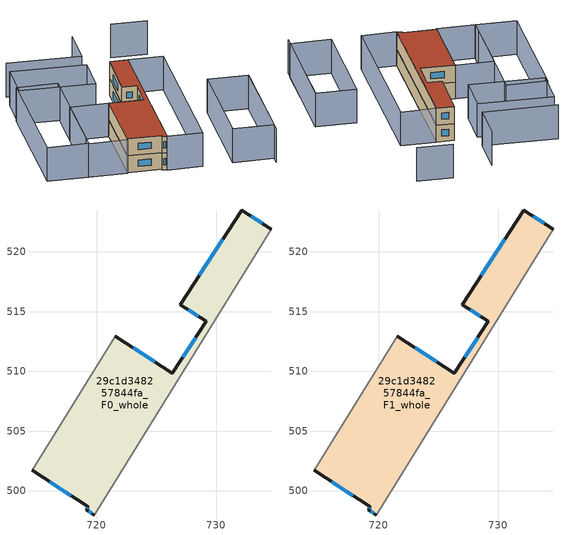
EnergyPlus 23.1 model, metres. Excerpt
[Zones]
29c1d348257844fa_F0_whole
 floor ground (EU_floor_Construction): 734.64,521.89 719.8,497.97 719.14,498.4 719.3,498.64 714.59,501.7 721.56,512.94 726.33,509.83 729.17,514.19 727.01,515.59 732.15,523.51 z0
 wall outside (EU_wall_Construction): 734.64,521.89 732.15,523.51 727.01,515.59 729.17,514.19 726.33,509.83 721.56,512.94 / 714.59,501.7 719.3,498.64 719.14,498.4 719.8,497.97 z0:3
 wall adiabatic (EU_wall_Construction): 719.8,497.97 734.64,521.89 / 721.56,512.94 714.59,501.7 z0:3
 window (EU_Window_Construction): 727.68,515.15 728.49,514.63 / 730.55,521.04 728.61,518.06 / 733.86,522.4 732.92,523.01 / 719.35,498.26 719.6,498.1 / 719.25,498.57 719.19,498.47 / 716.05,500.75 717.83,499.6 / 724.85,510.8 723.04,511.97 / 728.28,512.83 727.22,511.18 z0.93:2.07
29c1d348257844fa_F1_whole
 floor to 29c1d348257844fa_F0_whole (EU_floor_Construction): 734.64,521.89 719.8,497.97 719.14,498.4 719.3,498.64 714.59,501.7 721.56,512.94 726.33,509.83 729.17,514.19 727.01,515.59 732.15,523.51 z3
 wall outside (EU_wall_Construction): 734.64,521.89 732.15,523.51 727.01,515.59 729.17,514.19 726.33,509.83 721.56,512.94 / 714.59,501.7 719.3,498.64 719.14,498.4 719.8,497.97 z3:6
 wall adiabatic (EU_wall_Construction): 719.8,497.97 734.64,521.89 / 721.56,512.94 714.59,501.7 z3:6
 window (EU_Window_Construction): 727.68,515.15 728.49,514.63 / 730.55,521.04 728.61,518.06 / 733.86,522.4 732.92,523.01 / 719.35,498.26 719.6,498.1 / 719.25,498.57 719.19,498.47 / 716.05,500.75 717.83,499.6 / 724.85,510.8 723.04,511.97 / 728.28,512.83 727.22,511.18 z3.93:5.07
 roof outside (EU_roof_Construction): 726.33,509.83 721.56,512.94 714.59,501.7 719.3,498.64 719.14,498.4 719.8,497.97 734.64,521.89 732.15,523.51 727.01,515.59 729.17,514.19 z6
shading: 734.11,487.67 744.48,504.41 / 746.79,529.79 741.8,533.03 / 734.25,534.13 730.42,528.05 / 730.42,528.05 719.9,534.68 / 721.56,512.95 714.42,501.43 / 714.42,501.43 708.98,504.8 / 708.98,504.8 716.12,516.33 / 716.12,516.33 721.56,512.95 / 714.95,527.39 720.75,523.79 / 720.75,523.79 709.04,504.9 / 709.04,504.9 703.24,508.5 / 703.24,508.5 714.95,527.39 / 718.29,532.15 728.81,525.33 / 728.81,525.33 724.98,519.43 / 724.98,519.43 714.47,526.25 / 714.47,526.25 718.29,532.15 / 744.5,504.43 734.85,488.88 / 734.85,488.88 729.13,492.43 / 729.13,492.43 738.77,507.98 / 738.77,507.98 744.5,504.43 / 719.74,497.87 734.64,521.89 / 734.64,521.89 739.61,518.81 / 739.61,518.81 724.71,494.79 / 724.71,494.79 719.74,497.87 z0:6
[Building]
EU S2 Campaign: North Axis=0; Terrain=City; Solar Distribution=FullExterior
[Site:Location]
Montreal-Trudeau.Intl.AP: Latitude=45.4667; Longitude=-73.75; Time Zone=-5; Elevation=36
[SizingPeriod:WeatherFileDays]
AnnualSizingPeriod: Begin Month=1; Begin Day of Month=1; End Month=12; End Day of Month=31; Day of Week for Start Day=Monday; Use Weather File Daylight Saving Period=No; Use Weather File Rain and Snow Indicators=No
[MATERIAL]
EU_InternalMass_Material: Roughness=MediumRough; Thickness=0.1; Conductivity=1; Density=1800; Specific Heat=900; Thermal Absorptance=0.9; Solar Absorptance=0.7; Visible Absorptance=0.7
[MATERIAL:NOMASS] Roughness=MediumRough; Thermal Absorptance=0.9; Solar Absorptance=0.7; Visible Absorptance=0.7
Name | Thermal Resistance
EU_wall_NoMass; EU_floor_NoMass | 1.51479
EU_roof_NoMass | 2.84114
[WINDOWMATERIAL:SIMPLEGLAZINGSYSTEM]
EU_Window_SimpleGlazing: UFactor=3.53504; Solar Heat Gain Coefficient=0.8; Visible Transmittance=0.8
[CONSTRUCTION]
EU_wall_Construction: EU_wall_NoMass
EU_roof_Construction: EU_roof_NoMass
EU_floor_Construction: EU_floor_NoMass
EU_Window_Construction: EU_Window_SimpleGlazing
EU_InternalMass_Construction: EU_InternalMass_Material
[ZONE] Type=1; Multiplier=1; Ceiling Height=autocalculate; Volume=351.334; Floor Area=autocalculate; Part of Total Floor Area=Yes
29c1d348257844fa_F0_whole; 29c1d348257844fa_F1_whole
[INTERNALMASS] Construction=EU_InternalMass_Construction; Surface Area=117.112
Name | Zone or ZoneList
29c1d348257844fa_F0_whole_EU_InternalMass | 29c1d348257844fa_F0_whole
29c1d348257844fa_F1_whole_EU_InternalMass | 29c1d348257844fa_F1_whole
[OTHEREQUIPMENT] Fuel Type=Electricity; Design Level Calculation Method=Watts/Area; Power per Zone Floor Area=1; Fraction Latent=0; Fraction Radiant=0; Fraction Lost=0; Carbon Dioxide Generation Rate=0; EndUse Subcategory=EU_Step8_InternalGains
Name | Zone or ZoneList or Space or SpaceList | Schedule
EU_Step8_InternalGain_29c1d348257844fa_F0_whole_f000 | 29c1d348257844fa_F0_whole | EU_Step8_GainSchedule_29c1d348257844fa_F0_whole_f000
EU_Step8_InternalGain_29c1d348257844fa_F1_whole_f000 | 29c1d348257844fa_F1_whole | EU_Step8_GainSchedule_29c1d348257844fa_F1_whole_f000
[ZONEVENTILATION:DESIGNFLOWRATE] Schedule=EU_AlwaysOn; Design Flow Rate Calculation Method=AirChanges/Hour; Air Changes per Hour=0.775154; Ventilation Type=Natural; Fan Pressure Rise=0; Fan Total Efficiency=1; Constant Term Coefficient=1; Temperature Term Coefficient=0; Velocity Term Coefficient=0; Velocity Squared Term Coefficient=0; Minimum Indoor Temperature=-100; Maximum Indoor Temperature=100; Delta Temperature=-100; Minimum Outdoor Temperature=-100; Maximum Outdoor Temperature=100; Maximum Wind Speed=40
Name | Zone or ZoneList or Space or SpaceList
EU_ConstantAir_29c1d348257844fa_F0_whole | 29c1d348257844fa_F0_whole
EU_ConstantAir_29c1d348257844fa_F1_whole | 29c1d348257844fa_F1_whole
[HVACTEMPLATE:THERMOSTAT] Constant Heating Setpoint=20; Constant Cooling Setpoint=50
EU_HeatOnly_29c1d348257844fa_F0_whole; EU_HeatOnly_29c1d348257844fa_F1_whole
[HVACTEMPLATE:ZONE:IDEALLOADSAIRSYSTEM] System Availability Schedule=EU_AlwaysOn; Maximum Heating Supply Air Temperature=50; Minimum Cooling Supply Air Temperature=13; Maximum Heating Supply Air Humidity Ratio=0.0156; Minimum Cooling Supply Air Humidity Ratio=0.0077; Heating Limit=NoLimit; Cooling Limit=NoLimit; Heating Availability Schedule=EU_AlwaysOn; Cooling Availability Schedule=EU_CoolingOff; Dehumidification Control Type=ConstantSensibleHeatRatio; Cooling Sensible Heat Ratio=0.7; Dehumidification Setpoint=60; Humidification Control Type=None; Humidification Setpoint=30; Outdoor Air Method=None; Outdoor Air Flow Rate per Person=0.00944; Outdoor Air Flow Rate per Zone Floor Area=0; Outdoor Air Flow Rate per Zone=0; Demand Controlled Ventilation Type=None; Outdoor Air Economizer Type=NoEconomizer; Heat Recovery Type=None; Sensible Heat Recovery Effectiveness=0.7; Latent Heat Recovery Effectiveness=0.65
Name | Template Thermostat
29c1d348257844fa_F0_whole | EU_HeatOnly_29c1d348257844fa_F0_whole
29c1d348257844fa_F1_whole | EU_HeatOnly_29c1d348257844fa_F1_whole
[SIZING:ZONE] Zone Cooling Design Supply Air Temperature Input Method=SupplyAirTemperature; Zone Cooling Design Supply Air Temperature=13; Zone Heating Design Supply Air Temperature Input Method=SupplyAirTemperature; Zone Heating Design Supply Air Temperature=50; Zone Cooling Design Supply Air Humidity Ratio=0.008; Zone Heating Design Supply Air Humidity Ratio=0.008; Cooling Design Air Flow Method=DesignDay; Cooling Design Air Flow Rate=0; Cooling Minimum Air Flow per Zone Floor Area=0.000762; Cooling Minimum Air Flow=0; Cooling Minimum Air Flow Fraction=0.2; Heating Design Air Flow Method=DesignDay; Heating Design Air Flow Rate=0; Heating Maximum Air Flow per Zone Floor Area=0.002032; Heating Maximum Air Flow=0.141576; Heating Maximum Air Flow Fraction=0.3; Account for Dedicated Outdoor Air System=No; Dedicated Outdoor Air System Control Strategy=NeutralSupplyAir; Dedicated Outdoor Air Low Setpoint Temperature for Design=autosize; Dedicated Outdoor Air High Setpoint Temperature for Design=autosize; Zone Load Sizing Method=Sensible Load Only No Latent Load; Zone Latent Cooling Design Supply Air Humidity Ratio Input Method=HumidityRatioDifference; Zone Cooling Design Supply Air Humidity Ratio Difference=0.005; Zone Latent Heating Design Supply Air Humidity Ratio Input Method=HumidityRatioDifference; Zone Humidification Design Supply Air Humidity Ratio Difference=0.005
29c1d348257844fa_F0_whole; 29c1d348257844fa_F1_whole
[SCHEDULE:CONSTANT]
Name | Hourly Value
EU_AlwaysOn | 1
EU_CoolingOff | 0
[SCHEDULE:FILE] Column Number=1; Rows to Skip at Top=0; Number of Hours of Data=8760; Column Separator=Comma; Interpolate to Timestep=No; Minutes per Item=60; Adjust Schedule for Daylight Savings=Yes
Name | File
EU_Step8_GainSchedule_29c1d348257844fa_F0_whole_f000 | ../../schedules/29c1d348257844fa/29c1d348257844fa_F0_whole_f000_gain.csv
EU_Step8_GainSchedule_29c1d348257844fa_F1_whole_f000 | ../../schedules/29c1d348257844fa/29c1d348257844fa_F1_whole_f000_gain.csv
